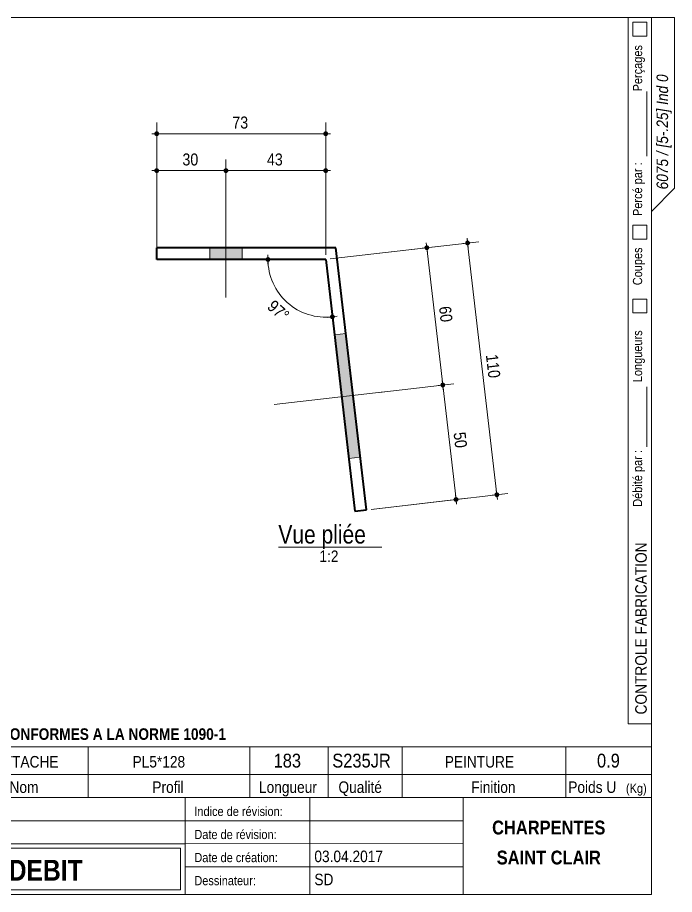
# Model space of a CAD drawing. Header units: millimetres. Extents: x 2 to 287, y 5 to 195.
# Drawn here: x 144.7 to 287, y 5 to 195 of the extents above; entities that cross this region are included whole.
import ezdxf

# ---------------------------------------------------------------- set-up
doc = ezdxf.new("R2010")
doc.units = ezdxf.units.MM
for name, color, linetype, lineweight in [('Autre type objet', 1, 'Continuous', 0), ('Boulon', 7, 'Continuous', 0), ('Cotation', 7, 'Continuous', 0), ('Feuille dessin', 5, 'Continuous', 0), ('Piece', 2, 'Continuous', 0)]:
    doc.layers.add(name, color=color, linetype=linetype, lineweight=lineweight)
doc.styles.add('ARIAL', font='ARIAL.TTF')
doc.styles.add('ARIAL_BOLD', font='ARIALBD.TTF')
doc.styles.add('ARIAL_ITALIC', font='ARIALI.TTF')
doc.styles.add('COMIC_SANS_MS', font='COMIC.TTF')

# ---------------------------------------------------------------- blocks, each defined once
blk = doc.blocks.new('*A4')
at = {"layer": 'Boulon'}
blk.add_hatch(color=256, dxfattribs=at).paths.add_polyline_path([(186.34, 142.58), (186.34, 145.08), (193.34, 145.08), (193.34, 142.58)], flags=17)
blk.add_hatch(color=256, dxfattribs=at).paths.add_polyline_path([(186.34, 142.58), (186.34, 145.08), (193.34, 145.08), (193.34, 142.58)], flags=17)
at = {"layer": 'Boulon', "linetype": 'Continuous', "lineweight": 0}
for p, q in [((189.84, 134.33), (189.84, 160.83)), ((189.84, 134.33), (189.84, 160.83)), ((186.34, 145.08), (186.34, 142.58)), ((186.34, 145.08), (186.34, 142.58)), ((193.34, 145.08), (193.34, 142.58)), ((193.34, 145.08), (193.34, 142.58))]:
    blk.add_line(p, q, dxfattribs=at)
blk = doc.blocks.new('*A5')
at = {"layer": 'Boulon'}
blk.add_hatch(color=256, dxfattribs=at).paths.add_polyline_path([(218.95, 99.73), (216.47, 99.44), (213.35, 126.26), (215.83, 126.55)], flags=17)
blk.add_hatch(color=256, dxfattribs=at).paths.add_polyline_path([(218.95, 99.73), (216.47, 99.44), (213.35, 126.26), (215.83, 126.55)], flags=17)
at = {"layer": 'Boulon', "linetype": 'Continuous', "lineweight": 0}
for p, q in [((215.83, 126.55), (213.35, 126.26)), ((215.83, 126.55), (213.35, 126.26)), ((224.1, 113.92), (200.26, 111.15)), ((224.1, 113.92), (200.26, 111.15)), ((218.95, 99.73), (216.47, 99.44)), ((218.95, 99.73), (216.47, 99.44))]:
    blk.add_line(p, q, dxfattribs=at)
blk = doc.blocks.new('*A6')
at = {"layer": 'Piece', "color": 2, "linetype": 'Continuous', "lineweight": 40}
for p, q in [((213.680673, 145.081092), (174.840979, 145.081092)), ((174.840979, 142.581092), (174.840979, 145.081092)), ((220.275062, 88.315096), (213.680673, 145.081092)), ((211.454281, 142.581092), (174.840979, 142.581092)), ((211.454281, 142.581092), (217.791762, 88.026616)), ((217.791762, 88.026616), (220.275062, 88.315096))]:
    blk.add_line(p, q, dxfattribs=at)
blk = doc.blocks.new('*A7')
at = {"layer": 'Feuille dessin', "linetype": 'Continuous', "lineweight": 0}
for p, q in [((282, 195), (5, 195)), ((5, 195), (5, 5)), ((282, 5), (282, 195)), ((5, 5), (282, 5))]:
    blk.add_line(p, q, dxfattribs=at)
at = {"layer": 'Feuille dessin', "style": 'ARIAL', "width": 0.85}
blk.add_text('Tekla Structures', height=2, rotation=90, dxfattribs=at).set_placement((4.5, 5.5))
blk = doc.blocks.new('*A9')
at = {"layer": 'Autre type objet', "linetype": 'Continuous', "lineweight": 0}
for p, q in [((277, 42), (277, 195)), ((277, 195), (287, 195)), ((278, 194), (278, 191)), ((281, 194), (278, 194)), ((281, 191), (281, 194)), ((282, 42), (282, 195)), ((287, 195), (287, 158)), ((278, 191), (281, 191)), ((281, 165), (281, 179)), ((287, 158), (282, 153)), ((278, 150), (278, 147)), ((281, 150), (278, 150)), ((281, 147), (281, 150)), ((278, 147), (281, 147)), ((278, 134), (278, 131)), ((281, 134), (278, 134)), ((281, 131), (281, 134)), ((278, 131), (281, 131)), ((281, 102), (281, 115)), ((277, 42), (282, 42))]:
    blk.add_line(p, q, dxfattribs=at)
at = {"layer": 'Autre type objet', "width": 0.85}
for s, height, style, p in [('Perçages', 2, 'ARIAL', (280, 179)), ('6075 / [5-.25] Ind 0', 2.5, 'ARIAL_ITALIC', (285.619109, 157.760245)), ('Percé par :', 2, 'ARIAL', (280, 152)), ('Coupes', 2, 'ARIAL', (280, 137)), ('Longueurs', 2, 'ARIAL', (280, 116)), ('Débité par :', 2, 'ARIAL', (280, 89)), ('CONTROLE FABRICATION', 2.5, 'ARIAL', (281, 44))]:
    blk.add_text(s, height=height, rotation=90, dxfattribs=dict(at, style=style)).set_placement(p)
blk = doc.blocks.new('*A10')
at = {"layer": 'Autre type objet', "linetype": 'Continuous', "lineweight": 0}
for p, q in [((92, 37), (282, 37)), ((92, 37), (92, 31)), ((92.51953, 36.5), (113.5, 36.5)), ((92.51953, 31.394341), (92.51953, 36.5)), ((113.5, 36.5), (113.5, 31.394341)), ((114.5, 31), (114.5, 37)), ((134.5, 31), (134.5, 37)), ((160, 31), (160, 37)), ((195, 31), (195, 37)), ((212, 31), (212, 37)), ((228, 31), (228, 37)), ((263.5, 31), (263.5, 37)), ((282, 31), (282, 37)), ((92, 31), (282, 31)), ((92, 31), (92, 5)), ((113.5, 31.394341), (92.51953, 31.394341)), ((114.5, 16), (114.5, 31)), ((134.5, 26), (134.5, 31)), ((160, 26), (160, 31)), ((195, 26), (195, 31)), ((212, 26), (212, 31)), ((228, 26), (228, 31)), ((263.5, 26), (263.5, 31)), ((282, 5), (282, 31)), ((92, 26), (282, 26)), ((181, 26), (181, 5)), ((208, 26), (208, 5)), ((241.262466, 5), (241.262466, 26)), ((92, 21), (241.327069, 20.935451)), ((92, 16), (181, 16)), ((181, 16), (241.297815, 16.021151)), ((93, 15), (180, 15)), ((93, 6), (93, 15)), ((180, 15), (180, 6)), ((181, 11), (241.217807, 10.969512)), ((180, 6), (93, 6)), ((92, 5), (282, 5))]:
    blk.add_line(p, q, dxfattribs=at)
at = {"layer": 'Autre type objet', "width": 0.85}
for s, height, style, p in [('TOLERANCES ESSENTIELLES CONFORMES A LA NORME 1090-1', 2.5, 'ARIAL_BOLD', (96.5, 38.5)), ('5-25', 3, 'ARIAL_BOLD', (98.285724, 32.540141)), ('3', 3, 'ARIAL', (120.389893, 32.5)), ('ATTACHE', 2.5, 'ARIAL', (139.718018, 32.5)), ('PL5*128', 2.5, 'ARIAL', (169.61084, 32.5)), ('183', 3, 'ARIAL', (200.165771, 32.5)), ('S235JR', 3, 'ARIAL', (212.880127, 32.5)), ('PEINTURE', 2.5, 'ARIAL', (237.24646, 32.5)), ('0.9', 3, 'ARIAL', (270.222412, 32.5)), ('Repère', 2.5, 'ARIAL', (96.112978, 27)), ('Qté', 2.5, 'ARIAL', (119, 27)), ('Nom', 2.5, 'ARIAL', (142.961426, 27)), ('Profil', 2.5, 'ARIAL', (173.903564, 27)), ('Longueur', 2.5, 'ARIAL', (197, 27)), ('Qualité', 2.5, 'ARIAL', (214.218018, 27)), ('Finition', 2.5, 'ARIAL', (243, 27)), ('Poids U', 2.5, 'ARIAL', (264, 27)), ('(Kg)', 2, 'ARIAL', (276.5, 27)), ('6075', 3.5, 'ARIAL', (115.5, 22)), ('N° Affaire:', 2, 'ARIAL', (93.640566, 22)), ('Indice de révision:', 2, 'ARIAL', (183, 22)), ('CHARPENTES', 3, 'ARIAL_BOLD', (247.5, 18)), ('Nom Affaire:', 2, 'ARIAL', (93.640566, 17.5)), ('GHD Bât N', 3.5, 'ARIAL', (115.5, 17)), ('Date de révision:', 2, 'ARIAL', (183, 17)), ('Date de création:', 2, 'ARIAL', (183, 12)), ('03.04.2017', 2.5, 'ARIAL', (209, 12)), ('SAINT CLAIR', 3, 'ARIAL_BOLD', (248.5, 11.5)), ('CROQUIS   DE  DEBIT', 4.5, 'ARIAL_BOLD', (103, 8)), ('SD', 2.5, 'ARIAL', (209, 7)), ('Dessinateur:', 2, 'ARIAL', (183, 7))]:
    blk.add_text(s, height=height, dxfattribs=dict(at, style=style)).set_placement(p)
blk = doc.blocks.new('*A25')
at = {"layer": 'Cotation'}
for points in [[(198.93, 142.06), (198.9, 142.06), (198.88, 142.07), (198.85, 142.07), (198.83, 142.08), (198.8, 142.08), (198.78, 142.09), (198.76, 142.1), (198.73, 142.11), (198.71, 142.12), (198.69, 142.14), (198.67, 142.15), (198.64, 142.16), (198.62, 142.18), (198.61, 142.2), (198.59, 142.21), (198.57, 142.23), (198.55, 142.25), (198.54, 142.27), (198.52, 142.29), (198.51, 142.31), (198.5, 142.34), (198.48, 142.36), (198.47, 142.38), (198.46, 142.41), (198.46, 142.43), (198.45, 142.45), (198.44, 142.48), (198.44, 142.5), (198.44, 142.53), (198.43, 142.56), (198.43, 142.58), (198.43, 142.61), (198.44, 142.63), (198.44, 142.66), (198.44, 142.68), (198.45, 142.71), (198.46, 142.73), (198.46, 142.76), (198.47, 142.78), (198.48, 142.8), (198.5, 142.83), (198.51, 142.85), (198.52, 142.87), (198.54, 142.89), (198.55, 142.91), (198.57, 142.93), (198.59, 142.95), (198.61, 142.97), (198.62, 142.98), (198.64, 143), (198.67, 143.01), (198.69, 143.03), (198.71, 143.04), (198.73, 143.05), (198.76, 143.06), (198.78, 143.07), (198.8, 143.08), (198.83, 143.09), (198.85, 143.09), (198.88, 143.1), (198.9, 143.1), (198.93, 143.1), (198.95, 143.1), (198.98, 143.1), (199.01, 143.1), (199.03, 143.1), (199.06, 143.09), (199.08, 143.09), (199.11, 143.08), (199.13, 143.07), (199.15, 143.06), (199.18, 143.05), (199.2, 143.04), (199.22, 143.03), (199.24, 143.01), (199.26, 143), (199.28, 142.98), (199.3, 142.97), (199.32, 142.95), (199.34, 142.93), (199.36, 142.91), (199.37, 142.89), (199.39, 142.87), (199.4, 142.85), (199.41, 142.83), (199.42, 142.8), (199.43, 142.78), (199.44, 142.76), (199.45, 142.73), (199.46, 142.71), (199.46, 142.68), (199.47, 142.66), (199.47, 142.63), (199.47, 142.61), (199.47, 142.58), (199.47, 142.56), (199.47, 142.53), (199.47, 142.5), (199.46, 142.48), (199.46, 142.45), (199.45, 142.43), (199.44, 142.41), (199.43, 142.38), (199.42, 142.36), (199.41, 142.34), (199.4, 142.31), (199.39, 142.29), (199.37, 142.27), (199.36, 142.25), (199.34, 142.23), (199.32, 142.21), (199.3, 142.2), (199.28, 142.18), (199.26, 142.16), (199.24, 142.15), (199.22, 142.14), (199.2, 142.12), (199.18, 142.11), (199.15, 142.1), (199.13, 142.09), (199.11, 142.08), (199.08, 142.08), (199.06, 142.07), (199.03, 142.07), (199.01, 142.06), (198.98, 142.06), (198.95, 142.06)], [(212.87, 129.65), (212.85, 129.65), (212.82, 129.65), (212.8, 129.65), (212.77, 129.66), (212.75, 129.67), (212.72, 129.67), (212.7, 129.68), (212.67, 129.69), (212.65, 129.71), (212.63, 129.72), (212.61, 129.73), (212.59, 129.75), (212.57, 129.76), (212.55, 129.78), (212.53, 129.8), (212.51, 129.82), (212.49, 129.83), (212.48, 129.85), (212.46, 129.88), (212.45, 129.9), (212.44, 129.92), (212.43, 129.94), (212.42, 129.97), (212.41, 129.99), (212.4, 130.01), (212.39, 130.04), (212.39, 130.06), (212.38, 130.09), (212.38, 130.11), (212.38, 130.14), (212.38, 130.16), (212.38, 130.19), (212.38, 130.22), (212.38, 130.24), (212.39, 130.27), (212.39, 130.29), (212.4, 130.32), (212.41, 130.34), (212.42, 130.36), (212.43, 130.39), (212.44, 130.41), (212.45, 130.43), (212.46, 130.45), (212.48, 130.47), (212.49, 130.49), (212.51, 130.51), (212.53, 130.53), (212.55, 130.55), (212.57, 130.57), (212.59, 130.58), (212.61, 130.6), (212.63, 130.61), (212.65, 130.62), (212.67, 130.63), (212.7, 130.65), (212.72, 130.65), (212.75, 130.66), (212.77, 130.67), (212.8, 130.67), (212.82, 130.68), (212.85, 130.68), (212.87, 130.68), (212.9, 130.68), (212.92, 130.68), (212.95, 130.68), (212.97, 130.68), (213, 130.67), (213.02, 130.67), (213.05, 130.66), (213.07, 130.65), (213.1, 130.65), (213.12, 130.63), (213.14, 130.62), (213.16, 130.61), (213.19, 130.6), (213.21, 130.58), (213.23, 130.57), (213.25, 130.55), (213.26, 130.53), (213.28, 130.51), (213.3, 130.49), (213.31, 130.47), (213.33, 130.45), (213.34, 130.43), (213.36, 130.41), (213.37, 130.39), (213.38, 130.36), (213.39, 130.34), (213.39, 130.32), (213.4, 130.29), (213.41, 130.27), (213.41, 130.24), (213.41, 130.22), (213.42, 130.19), (213.42, 130.16), (213.42, 130.14), (213.41, 130.11), (213.41, 130.09), (213.41, 130.06), (213.4, 130.04), (213.39, 130.01), (213.39, 129.99), (213.38, 129.97), (213.37, 129.94), (213.36, 129.92), (213.34, 129.9), (213.33, 129.88), (213.31, 129.85), (213.3, 129.83), (213.28, 129.82), (213.26, 129.8), (213.25, 129.78), (213.23, 129.76), (213.21, 129.75), (213.19, 129.73), (213.16, 129.72), (213.14, 129.71), (213.12, 129.69), (213.1, 129.68), (213.07, 129.67), (213.05, 129.67), (213.02, 129.66), (213, 129.65), (212.97, 129.65), (212.95, 129.65), (212.92, 129.65), (212.9, 129.64)]]:
    blk.add_hatch(color=256, dxfattribs=at).paths.add_polyline_path(points, flags=17)
at = {"layer": 'Cotation', "linetype": 'Continuous', "lineweight": 0}
for p, q in [((197.91, 142.58), (199.99, 142.58)), ((198.95, 143.62), (198.95, 141.54)), ((198.95, 142.58), (211.45, 142.58)), ((212.9, 130.16), (211.45, 142.58)), ((211.57, 141.59), (212.9, 130.16)), ((213.02, 129.13), (212.78, 131.2)), ((211.86, 130.04), (213.93, 130.28))]:
    blk.add_line(p, q, dxfattribs=at)
blk.add_arc((211.45, 142.58), 12.5, 180, 276.6262, dxfattribs=at)
at = {"layer": 'Cotation'}
for p in [(198.95, 142.58), (212.9, 130.16)]:
    blk.add_point(p, dxfattribs=at)
at = {"layer": 'Cotation', "style": 'ARIAL', "width": 0.85}
blk.add_text('97°', height=2.6, rotation=-41.6884, dxfattribs=at).set_placement((198.59, 132.08))
blk = doc.blocks.new('*A26')
at = {"layer": 'Cotation'}
for points in [[(242.16, 145.63), (242.14, 145.63), (242.11, 145.64), (242.09, 145.64), (242.06, 145.65), (242.04, 145.65), (242.01, 145.66), (241.99, 145.67), (241.97, 145.68), (241.94, 145.69), (241.92, 145.71), (241.9, 145.72), (241.88, 145.73), (241.86, 145.75), (241.84, 145.77), (241.82, 145.78), (241.8, 145.8), (241.79, 145.82), (241.77, 145.84), (241.76, 145.86), (241.74, 145.88), (241.73, 145.91), (241.72, 145.93), (241.71, 145.95), (241.7, 145.98), (241.69, 146), (241.68, 146.03), (241.68, 146.05), (241.67, 146.08), (241.67, 146.1), (241.67, 146.13), (241.67, 146.15), (241.67, 146.18), (241.67, 146.2), (241.67, 146.23), (241.68, 146.25), (241.68, 146.28), (241.69, 146.3), (241.7, 146.33), (241.71, 146.35), (241.72, 146.37), (241.73, 146.4), (241.74, 146.42), (241.76, 146.44), (241.77, 146.46), (241.79, 146.48), (241.8, 146.5), (241.82, 146.52), (241.84, 146.54), (241.86, 146.55), (241.88, 146.57), (241.9, 146.58), (241.92, 146.6), (241.94, 146.61), (241.97, 146.62), (241.99, 146.63), (242.01, 146.64), (242.04, 146.65), (242.06, 146.66), (242.09, 146.66), (242.11, 146.67), (242.14, 146.67), (242.16, 146.67), (242.19, 146.67), (242.21, 146.67), (242.24, 146.67), (242.26, 146.67), (242.29, 146.66), (242.31, 146.66), (242.34, 146.65), (242.36, 146.64), (242.39, 146.63), (242.41, 146.62), (242.43, 146.61), (242.46, 146.6), (242.48, 146.58), (242.5, 146.57), (242.52, 146.55), (242.54, 146.54), (242.56, 146.52), (242.57, 146.5), (242.59, 146.48), (242.61, 146.46), (242.62, 146.44), (242.63, 146.42), (242.65, 146.4), (242.66, 146.37), (242.67, 146.35), (242.68, 146.33), (242.69, 146.3), (242.69, 146.28), (242.7, 146.25), (242.7, 146.23), (242.71, 146.2), (242.71, 146.18), (242.71, 146.15), (242.71, 146.13), (242.71, 146.1), (242.7, 146.08), (242.7, 146.05), (242.69, 146.03), (242.69, 146), (242.68, 145.98), (242.67, 145.95), (242.66, 145.93), (242.65, 145.91), (242.63, 145.88), (242.62, 145.86), (242.61, 145.84), (242.59, 145.82), (242.57, 145.8), (242.56, 145.78), (242.54, 145.77), (242.52, 145.75), (242.5, 145.73), (242.48, 145.72), (242.46, 145.71), (242.43, 145.69), (242.41, 145.68), (242.39, 145.67), (242.36, 145.66), (242.34, 145.65), (242.31, 145.65), (242.29, 145.64), (242.26, 145.64), (242.24, 145.63), (242.21, 145.63), (242.19, 145.63)], [(248.5, 91.08), (248.47, 91.08), (248.45, 91.08), (248.42, 91.09), (248.4, 91.09), (248.37, 91.1), (248.35, 91.11), (248.33, 91.12), (248.3, 91.13), (248.28, 91.14), (248.26, 91.15), (248.24, 91.16), (248.22, 91.18), (248.2, 91.19), (248.18, 91.21), (248.16, 91.23), (248.14, 91.25), (248.12, 91.27), (248.11, 91.29), (248.09, 91.31), (248.08, 91.33), (248.07, 91.35), (248.06, 91.37), (248.04, 91.4), (248.04, 91.42), (248.03, 91.45), (248.02, 91.47), (248.02, 91.5), (248.01, 91.52), (248.01, 91.55), (248.01, 91.57), (248.01, 91.6), (248.01, 91.62), (248.01, 91.65), (248.01, 91.67), (248.02, 91.7), (248.02, 91.72), (248.03, 91.75), (248.04, 91.77), (248.04, 91.8), (248.06, 91.82), (248.07, 91.84), (248.08, 91.86), (248.09, 91.89), (248.11, 91.91), (248.12, 91.93), (248.14, 91.95), (248.16, 91.96), (248.18, 91.98), (248.2, 92), (248.22, 92.01), (248.24, 92.03), (248.26, 92.04), (248.28, 92.06), (248.3, 92.07), (248.33, 92.08), (248.35, 92.09), (248.37, 92.09), (248.4, 92.1), (248.42, 92.11), (248.45, 92.11), (248.47, 92.11), (248.5, 92.12), (248.53, 92.12), (248.55, 92.12), (248.58, 92.11), (248.6, 92.11), (248.63, 92.11), (248.65, 92.1), (248.68, 92.09), (248.7, 92.09), (248.72, 92.08), (248.75, 92.07), (248.77, 92.06), (248.79, 92.04), (248.81, 92.03), (248.84, 92.01), (248.86, 92), (248.87, 91.98), (248.89, 91.96), (248.91, 91.95), (248.93, 91.93), (248.94, 91.91), (248.96, 91.89), (248.97, 91.86), (248.98, 91.84), (249, 91.82), (249.01, 91.8), (249.01, 91.77), (249.02, 91.75), (249.03, 91.72), (249.04, 91.7), (249.04, 91.67), (249.04, 91.65), (249.04, 91.62), (249.05, 91.6), (249.04, 91.57), (249.04, 91.55), (249.04, 91.52), (249.04, 91.5), (249.03, 91.47), (249.02, 91.45), (249.01, 91.42), (249.01, 91.4), (249, 91.37), (248.98, 91.35), (248.97, 91.33), (248.96, 91.31), (248.94, 91.29), (248.93, 91.27), (248.91, 91.25), (248.89, 91.23), (248.87, 91.21), (248.86, 91.19), (248.84, 91.18), (248.81, 91.16), (248.79, 91.15), (248.77, 91.14), (248.75, 91.13), (248.72, 91.12), (248.7, 91.11), (248.68, 91.1), (248.65, 91.09), (248.63, 91.09), (248.6, 91.08), (248.58, 91.08), (248.55, 91.08), (248.53, 91.08)]]:
    blk.add_hatch(color=256, dxfattribs=at).paths.add_polyline_path(points, flags=17)
at = {"layer": 'Cotation', "linetype": 'Continuous', "lineweight": 0}
for p, q in [((212.45, 142.7), (244.59, 146.43)), ((242.31, 145.12), (242.07, 147.18)), ((242.19, 146.15), (242.07, 147.18)), ((243.22, 146.27), (241.15, 146.03)), ((242.19, 146.15), (248.53, 91.6)), ((221.27, 88.43), (250.93, 91.88)), ((249.56, 91.72), (247.49, 91.48)), ((248.65, 90.56), (248.41, 92.63)), ((248.53, 91.6), (248.65, 90.56))]:
    blk.add_line(p, q, dxfattribs=at)
at = {"layer": 'Cotation'}
for p in [(242.19, 146.15), (248.53, 91.6)]:
    blk.add_point(p, dxfattribs=at)
at = {"layer": 'Cotation', "style": 'ARIAL', "width": 0.85}
blk.add_text('110', height=2.6, rotation=-83.3711, dxfattribs=at).set_placement((246.14, 121.88))
blk = doc.blocks.new('*A27')
at = {"layer": 'Cotation'}
for points in [[(233.33, 144.61), (233.31, 144.61), (233.28, 144.61), (233.26, 144.62), (233.23, 144.62), (233.21, 144.63), (233.18, 144.64), (233.16, 144.65), (233.14, 144.66), (233.11, 144.67), (233.09, 144.68), (233.07, 144.69), (233.05, 144.71), (233.03, 144.72), (233.01, 144.74), (232.99, 144.76), (232.97, 144.78), (232.96, 144.8), (232.94, 144.82), (232.93, 144.84), (232.91, 144.86), (232.9, 144.88), (232.89, 144.9), (232.88, 144.93), (232.87, 144.95), (232.86, 144.97), (232.85, 145), (232.85, 145.02), (232.84, 145.05), (232.84, 145.07), (232.84, 145.1), (232.84, 145.13), (232.84, 145.15), (232.84, 145.18), (232.84, 145.2), (232.85, 145.23), (232.85, 145.25), (232.86, 145.28), (232.87, 145.3), (232.88, 145.32), (232.89, 145.35), (232.9, 145.37), (232.91, 145.39), (232.93, 145.41), (232.94, 145.44), (232.96, 145.46), (232.97, 145.47), (232.99, 145.49), (233.01, 145.51), (233.03, 145.53), (233.05, 145.54), (233.07, 145.56), (233.09, 145.57), (233.11, 145.58), (233.14, 145.6), (233.16, 145.61), (233.18, 145.62), (233.21, 145.62), (233.23, 145.63), (233.26, 145.64), (233.28, 145.64), (233.31, 145.64), (233.33, 145.65), (233.36, 145.65), (233.38, 145.65), (233.41, 145.64), (233.44, 145.64), (233.46, 145.64), (233.49, 145.63), (233.51, 145.62), (233.53, 145.62), (233.56, 145.61), (233.58, 145.6), (233.6, 145.58), (233.63, 145.57), (233.65, 145.56), (233.67, 145.54), (233.69, 145.53), (233.71, 145.51), (233.73, 145.49), (233.74, 145.47), (233.76, 145.46), (233.78, 145.44), (233.79, 145.41), (233.8, 145.39), (233.82, 145.37), (233.83, 145.35), (233.84, 145.32), (233.85, 145.3), (233.86, 145.28), (233.86, 145.25), (233.87, 145.23), (233.87, 145.2), (233.88, 145.18), (233.88, 145.15), (233.88, 145.13), (233.88, 145.1), (233.88, 145.07), (233.87, 145.05), (233.87, 145.02), (233.86, 145), (233.86, 144.97), (233.85, 144.95), (233.84, 144.93), (233.83, 144.9), (233.82, 144.88), (233.8, 144.86), (233.79, 144.84), (233.78, 144.82), (233.76, 144.8), (233.74, 144.78), (233.73, 144.76), (233.71, 144.74), (233.69, 144.72), (233.67, 144.71), (233.65, 144.69), (233.63, 144.68), (233.6, 144.67), (233.58, 144.66), (233.56, 144.65), (233.53, 144.64), (233.51, 144.63), (233.49, 144.62), (233.46, 144.62), (233.44, 144.61), (233.41, 144.61), (233.38, 144.61), (233.36, 144.61)], [(236.79, 114.87), (236.76, 114.88), (236.74, 114.88), (236.71, 114.88), (236.69, 114.89), (236.66, 114.9), (236.64, 114.9), (236.61, 114.91), (236.59, 114.92), (236.57, 114.93), (236.55, 114.95), (236.52, 114.96), (236.5, 114.98), (236.48, 114.99), (236.46, 115.01), (236.45, 115.03), (236.43, 115.04), (236.41, 115.06), (236.4, 115.08), (236.38, 115.1), (236.37, 115.13), (236.35, 115.15), (236.34, 115.17), (236.33, 115.19), (236.32, 115.22), (236.32, 115.24), (236.31, 115.27), (236.3, 115.29), (236.3, 115.32), (236.3, 115.34), (236.29, 115.37), (236.29, 115.39), (236.29, 115.42), (236.3, 115.44), (236.3, 115.47), (236.3, 115.5), (236.31, 115.52), (236.32, 115.54), (236.32, 115.57), (236.33, 115.59), (236.34, 115.62), (236.35, 115.64), (236.37, 115.66), (236.38, 115.68), (236.4, 115.7), (236.41, 115.72), (236.43, 115.74), (236.45, 115.76), (236.46, 115.78), (236.48, 115.8), (236.5, 115.81), (236.52, 115.83), (236.55, 115.84), (236.57, 115.85), (236.59, 115.86), (236.61, 115.87), (236.64, 115.88), (236.66, 115.89), (236.69, 115.9), (236.71, 115.9), (236.74, 115.91), (236.76, 115.91), (236.79, 115.91), (236.81, 115.91), (236.84, 115.91), (236.86, 115.91), (236.89, 115.91), (236.91, 115.9), (236.94, 115.9), (236.96, 115.89), (236.99, 115.88), (237.01, 115.87), (237.04, 115.86), (237.06, 115.85), (237.08, 115.84), (237.1, 115.83), (237.12, 115.81), (237.14, 115.8), (237.16, 115.78), (237.18, 115.76), (237.2, 115.74), (237.21, 115.72), (237.23, 115.7), (237.25, 115.68), (237.26, 115.66), (237.27, 115.64), (237.28, 115.62), (237.29, 115.59), (237.3, 115.57), (237.31, 115.54), (237.32, 115.52), (237.32, 115.5), (237.33, 115.47), (237.33, 115.44), (237.33, 115.42), (237.33, 115.39), (237.33, 115.37), (237.33, 115.34), (237.33, 115.32), (237.32, 115.29), (237.32, 115.27), (237.31, 115.24), (237.3, 115.22), (237.29, 115.19), (237.28, 115.17), (237.27, 115.15), (237.26, 115.13), (237.25, 115.1), (237.23, 115.08), (237.21, 115.06), (237.2, 115.04), (237.18, 115.03), (237.16, 115.01), (237.14, 114.99), (237.12, 114.98), (237.1, 114.96), (237.08, 114.95), (237.06, 114.93), (237.04, 114.92), (237.01, 114.91), (236.99, 114.9), (236.96, 114.9), (236.94, 114.89), (236.91, 114.88), (236.89, 114.88), (236.86, 114.88), (236.84, 114.87), (236.81, 114.87)]]:
    blk.add_hatch(color=256, dxfattribs=at).paths.add_polyline_path(points, flags=17)
at = {"layer": 'Cotation', "linetype": 'Continuous', "lineweight": 0}
for p, q in [((212.45, 142.7), (235.76, 145.4)), ((234.39, 145.25), (232.33, 145.01)), ((233.48, 144.09), (233.24, 146.16)), ((233.36, 145.13), (233.24, 146.16)), ((233.36, 145.13), (236.81, 115.39)), ((236.93, 114.36), (236.69, 116.43)), ((223.02, 113.79), (239.22, 115.67)), ((237.85, 115.51), (235.78, 115.27)), ((236.81, 115.39), (236.93, 114.36))]:
    blk.add_line(p, q, dxfattribs=at)
at = {"layer": 'Cotation'}
for p in [(233.36, 145.13), (236.81, 115.39)]:
    blk.add_point(p, dxfattribs=at)
at = {"layer": 'Cotation', "style": 'ARIAL', "width": 0.85}
blk.add_text('60', height=2.6, rotation=-83.3711, dxfattribs=at).set_placement((235.98, 132.3))
blk = doc.blocks.new('*A28')
at = {"layer": 'Cotation'}
for points in [[(236.79, 114.87), (236.76, 114.88), (236.74, 114.88), (236.71, 114.88), (236.69, 114.89), (236.66, 114.9), (236.64, 114.9), (236.61, 114.91), (236.59, 114.92), (236.57, 114.93), (236.55, 114.95), (236.52, 114.96), (236.5, 114.98), (236.48, 114.99), (236.46, 115.01), (236.45, 115.03), (236.43, 115.04), (236.41, 115.06), (236.4, 115.08), (236.38, 115.1), (236.37, 115.13), (236.35, 115.15), (236.34, 115.17), (236.33, 115.19), (236.32, 115.22), (236.32, 115.24), (236.31, 115.27), (236.3, 115.29), (236.3, 115.32), (236.3, 115.34), (236.29, 115.37), (236.29, 115.39), (236.29, 115.42), (236.3, 115.44), (236.3, 115.47), (236.3, 115.5), (236.31, 115.52), (236.32, 115.54), (236.32, 115.57), (236.33, 115.59), (236.34, 115.62), (236.35, 115.64), (236.37, 115.66), (236.38, 115.68), (236.4, 115.7), (236.41, 115.72), (236.43, 115.74), (236.45, 115.76), (236.46, 115.78), (236.48, 115.8), (236.5, 115.81), (236.52, 115.83), (236.55, 115.84), (236.57, 115.85), (236.59, 115.86), (236.61, 115.87), (236.64, 115.88), (236.66, 115.89), (236.69, 115.9), (236.71, 115.9), (236.74, 115.91), (236.76, 115.91), (236.79, 115.91), (236.81, 115.91), (236.84, 115.91), (236.86, 115.91), (236.89, 115.91), (236.91, 115.9), (236.94, 115.9), (236.96, 115.89), (236.99, 115.88), (237.01, 115.87), (237.04, 115.86), (237.06, 115.85), (237.08, 115.84), (237.1, 115.83), (237.12, 115.81), (237.14, 115.8), (237.16, 115.78), (237.18, 115.76), (237.2, 115.74), (237.21, 115.72), (237.23, 115.7), (237.25, 115.68), (237.26, 115.66), (237.27, 115.64), (237.28, 115.62), (237.29, 115.59), (237.3, 115.57), (237.31, 115.54), (237.32, 115.52), (237.32, 115.5), (237.33, 115.47), (237.33, 115.44), (237.33, 115.42), (237.33, 115.39), (237.33, 115.37), (237.33, 115.34), (237.33, 115.32), (237.32, 115.29), (237.32, 115.27), (237.31, 115.24), (237.3, 115.22), (237.29, 115.19), (237.28, 115.17), (237.27, 115.15), (237.26, 115.13), (237.25, 115.1), (237.23, 115.08), (237.21, 115.06), (237.2, 115.04), (237.18, 115.03), (237.16, 115.01), (237.14, 114.99), (237.12, 114.98), (237.1, 114.96), (237.08, 114.95), (237.06, 114.93), (237.04, 114.92), (237.01, 114.91), (236.99, 114.9), (236.96, 114.9), (236.94, 114.89), (236.91, 114.88), (236.89, 114.88), (236.86, 114.88), (236.84, 114.87), (236.81, 114.87)], [(239.67, 90.05), (239.65, 90.05), (239.62, 90.06), (239.59, 90.06), (239.57, 90.07), (239.55, 90.07), (239.52, 90.08), (239.5, 90.09), (239.47, 90.1), (239.45, 90.11), (239.43, 90.13), (239.41, 90.14), (239.39, 90.15), (239.37, 90.17), (239.35, 90.19), (239.33, 90.2), (239.31, 90.22), (239.29, 90.24), (239.28, 90.26), (239.26, 90.28), (239.25, 90.3), (239.24, 90.33), (239.23, 90.35), (239.22, 90.37), (239.21, 90.4), (239.2, 90.42), (239.19, 90.44), (239.19, 90.47), (239.18, 90.49), (239.18, 90.52), (239.18, 90.55), (239.18, 90.57), (239.18, 90.6), (239.18, 90.62), (239.18, 90.65), (239.19, 90.67), (239.19, 90.7), (239.2, 90.72), (239.21, 90.75), (239.22, 90.77), (239.23, 90.79), (239.24, 90.82), (239.25, 90.84), (239.26, 90.86), (239.28, 90.88), (239.29, 90.9), (239.31, 90.92), (239.33, 90.94), (239.35, 90.96), (239.37, 90.97), (239.39, 90.99), (239.41, 91), (239.43, 91.02), (239.45, 91.03), (239.47, 91.04), (239.5, 91.05), (239.52, 91.06), (239.55, 91.07), (239.57, 91.08), (239.59, 91.08), (239.62, 91.09), (239.65, 91.09), (239.67, 91.09), (239.7, 91.09), (239.72, 91.09), (239.75, 91.09), (239.77, 91.09), (239.8, 91.08), (239.82, 91.08), (239.85, 91.07), (239.87, 91.06), (239.9, 91.05), (239.92, 91.04), (239.94, 91.03), (239.96, 91.02), (239.99, 91), (240.01, 90.99), (240.03, 90.97), (240.05, 90.96), (240.06, 90.94), (240.08, 90.92), (240.1, 90.9), (240.11, 90.88), (240.13, 90.86), (240.14, 90.84), (240.15, 90.82), (240.17, 90.79), (240.18, 90.77), (240.19, 90.75), (240.19, 90.72), (240.2, 90.7), (240.21, 90.67), (240.21, 90.65), (240.21, 90.62), (240.22, 90.6), (240.22, 90.57), (240.22, 90.55), (240.21, 90.52), (240.21, 90.49), (240.21, 90.47), (240.2, 90.44), (240.19, 90.42), (240.19, 90.4), (240.18, 90.37), (240.17, 90.35), (240.15, 90.33), (240.14, 90.3), (240.13, 90.28), (240.11, 90.26), (240.1, 90.24), (240.08, 90.22), (240.06, 90.2), (240.05, 90.19), (240.03, 90.17), (240.01, 90.15), (239.99, 90.14), (239.96, 90.13), (239.94, 90.11), (239.92, 90.1), (239.9, 90.09), (239.87, 90.08), (239.85, 90.07), (239.82, 90.07), (239.8, 90.06), (239.77, 90.06), (239.75, 90.05), (239.72, 90.05), (239.7, 90.05)]]:
    blk.add_hatch(color=256, dxfattribs=at).paths.add_polyline_path(points, flags=17)
at = {"layer": 'Cotation', "linetype": 'Continuous', "lineweight": 0}
for p, q in [((236.93, 114.36), (236.69, 116.43)), ((236.81, 115.39), (236.69, 116.43)), ((223.02, 113.79), (239.22, 115.67)), ((237.85, 115.51), (235.78, 115.27)), ((236.81, 115.39), (239.7, 90.57)), ((239.82, 89.54), (239.58, 91.6)), ((221.27, 88.43), (242.1, 90.85)), ((240.73, 90.69), (238.66, 90.45)), ((239.7, 90.57), (239.82, 89.54))]:
    blk.add_line(p, q, dxfattribs=at)
at = {"layer": 'Cotation'}
for p in [(236.81, 115.39), (239.7, 90.57)]:
    blk.add_point(p, dxfattribs=at)
at = {"layer": 'Cotation', "style": 'ARIAL', "width": 0.85}
blk.add_text('50', height=2.6, rotation=-83.3711, dxfattribs=at).set_placement((239.14, 105.03))
blk = doc.blocks.new('*A29')
at = {"layer": 'Cotation'}
for points in [[(174.82, 169.31), (174.79, 169.31), (174.76, 169.32), (174.74, 169.32), (174.71, 169.33), (174.69, 169.33), (174.67, 169.34), (174.64, 169.35), (174.62, 169.36), (174.6, 169.37), (174.57, 169.39), (174.55, 169.4), (174.53, 169.41), (174.51, 169.43), (174.49, 169.45), (174.47, 169.46), (174.46, 169.48), (174.44, 169.5), (174.42, 169.52), (174.41, 169.54), (174.39, 169.56), (174.38, 169.59), (174.37, 169.61), (174.36, 169.63), (174.35, 169.66), (174.34, 169.68), (174.34, 169.7), (174.33, 169.73), (174.33, 169.75), (174.32, 169.78), (174.32, 169.81), (174.32, 169.83), (174.32, 169.86), (174.32, 169.88), (174.33, 169.91), (174.33, 169.93), (174.34, 169.96), (174.34, 169.98), (174.35, 170.01), (174.36, 170.03), (174.37, 170.05), (174.38, 170.08), (174.39, 170.1), (174.41, 170.12), (174.42, 170.14), (174.44, 170.16), (174.46, 170.18), (174.47, 170.2), (174.49, 170.22), (174.51, 170.23), (174.53, 170.25), (174.55, 170.26), (174.57, 170.28), (174.6, 170.29), (174.62, 170.3), (174.64, 170.31), (174.67, 170.32), (174.69, 170.33), (174.71, 170.34), (174.74, 170.34), (174.76, 170.35), (174.79, 170.35), (174.82, 170.35), (174.84, 170.35), (174.87, 170.35), (174.89, 170.35), (174.92, 170.35), (174.94, 170.34), (174.97, 170.34), (174.99, 170.33), (175.02, 170.32), (175.04, 170.31), (175.06, 170.3), (175.09, 170.29), (175.11, 170.28), (175.13, 170.26), (175.15, 170.25), (175.17, 170.23), (175.19, 170.22), (175.21, 170.2), (175.23, 170.18), (175.24, 170.16), (175.26, 170.14), (175.27, 170.12), (175.29, 170.1), (175.3, 170.08), (175.31, 170.05), (175.32, 170.03), (175.33, 170.01), (175.34, 169.98), (175.35, 169.96), (175.35, 169.93), (175.36, 169.91), (175.36, 169.88), (175.36, 169.86), (175.36, 169.83), (175.36, 169.81), (175.36, 169.78), (175.36, 169.75), (175.35, 169.73), (175.35, 169.7), (175.34, 169.68), (175.33, 169.66), (175.32, 169.63), (175.31, 169.61), (175.3, 169.59), (175.29, 169.56), (175.27, 169.54), (175.26, 169.52), (175.24, 169.5), (175.23, 169.48), (175.21, 169.46), (175.19, 169.45), (175.17, 169.43), (175.15, 169.41), (175.13, 169.4), (175.11, 169.39), (175.09, 169.37), (175.06, 169.36), (175.04, 169.35), (175.02, 169.34), (174.99, 169.33), (174.97, 169.33), (174.94, 169.32), (174.92, 169.32), (174.89, 169.31), (174.87, 169.31), (174.84, 169.31)], [(211.43, 169.31), (211.4, 169.31), (211.38, 169.32), (211.35, 169.32), (211.33, 169.33), (211.3, 169.33), (211.28, 169.34), (211.26, 169.35), (211.23, 169.36), (211.21, 169.37), (211.19, 169.39), (211.17, 169.4), (211.14, 169.41), (211.12, 169.43), (211.11, 169.45), (211.09, 169.46), (211.07, 169.48), (211.05, 169.5), (211.04, 169.52), (211.02, 169.54), (211.01, 169.56), (211, 169.59), (210.98, 169.61), (210.97, 169.63), (210.96, 169.66), (210.96, 169.68), (210.95, 169.7), (210.94, 169.73), (210.94, 169.75), (210.94, 169.78), (210.93, 169.81), (210.93, 169.83), (210.93, 169.86), (210.94, 169.88), (210.94, 169.91), (210.94, 169.93), (210.95, 169.96), (210.96, 169.98), (210.96, 170.01), (210.97, 170.03), (210.98, 170.05), (211, 170.08), (211.01, 170.1), (211.02, 170.12), (211.04, 170.14), (211.05, 170.16), (211.07, 170.18), (211.09, 170.2), (211.11, 170.22), (211.12, 170.23), (211.14, 170.25), (211.17, 170.26), (211.19, 170.28), (211.21, 170.29), (211.23, 170.3), (211.26, 170.31), (211.28, 170.32), (211.3, 170.33), (211.33, 170.34), (211.35, 170.34), (211.38, 170.35), (211.4, 170.35), (211.43, 170.35), (211.45, 170.35), (211.48, 170.35), (211.51, 170.35), (211.53, 170.35), (211.56, 170.34), (211.58, 170.34), (211.61, 170.33), (211.63, 170.32), (211.65, 170.31), (211.68, 170.3), (211.7, 170.29), (211.72, 170.28), (211.74, 170.26), (211.76, 170.25), (211.78, 170.23), (211.8, 170.22), (211.82, 170.2), (211.84, 170.18), (211.86, 170.16), (211.87, 170.14), (211.89, 170.12), (211.9, 170.1), (211.91, 170.08), (211.92, 170.05), (211.93, 170.03), (211.94, 170.01), (211.95, 169.98), (211.96, 169.96), (211.96, 169.93), (211.97, 169.91), (211.97, 169.88), (211.97, 169.86), (211.97, 169.83), (211.97, 169.81), (211.97, 169.78), (211.97, 169.75), (211.96, 169.73), (211.96, 169.7), (211.95, 169.68), (211.94, 169.66), (211.93, 169.63), (211.92, 169.61), (211.91, 169.59), (211.9, 169.56), (211.89, 169.54), (211.87, 169.52), (211.86, 169.5), (211.84, 169.48), (211.82, 169.46), (211.8, 169.45), (211.78, 169.43), (211.76, 169.41), (211.74, 169.4), (211.72, 169.39), (211.7, 169.37), (211.68, 169.36), (211.65, 169.35), (211.63, 169.34), (211.61, 169.33), (211.58, 169.33), (211.56, 169.32), (211.53, 169.32), (211.51, 169.31), (211.48, 169.31), (211.45, 169.31)]]:
    blk.add_hatch(color=256, dxfattribs=at).paths.add_polyline_path(points, flags=17)
at = {"layer": 'Cotation', "linetype": 'Continuous', "lineweight": 0}
for p, q in [((174.84, 143.58), (174.84, 172.25)), ((211.45, 143.58), (211.45, 172.25)), ((175.88, 169.83), (173.8, 169.83)), ((174.84, 169.83), (173.8, 169.83)), ((174.84, 170.87), (174.84, 168.79)), ((174.84, 169.83), (211.45, 169.83)), ((212.49, 169.83), (210.41, 169.83)), ((211.45, 170.87), (211.45, 168.79)), ((211.45, 169.83), (212.49, 169.83))]:
    blk.add_line(p, q, dxfattribs=at)
at = {"layer": 'Cotation'}
for p in [(174.84, 169.83), (211.45, 169.83)]:
    blk.add_point(p, dxfattribs=at)
at = {"layer": 'Cotation', "style": 'ARIAL', "width": 0.85}
blk.add_text('73', height=2.6, dxfattribs=at).set_placement((191.22, 170.95))
blk = doc.blocks.new('*A30')
at = {"layer": 'Cotation'}
for points in [[(174.82, 161.31), (174.79, 161.31), (174.76, 161.32), (174.74, 161.32), (174.71, 161.33), (174.69, 161.33), (174.67, 161.34), (174.64, 161.35), (174.62, 161.36), (174.6, 161.37), (174.57, 161.39), (174.55, 161.4), (174.53, 161.41), (174.51, 161.43), (174.49, 161.45), (174.47, 161.46), (174.46, 161.48), (174.44, 161.5), (174.42, 161.52), (174.41, 161.54), (174.39, 161.56), (174.38, 161.59), (174.37, 161.61), (174.36, 161.63), (174.35, 161.66), (174.34, 161.68), (174.34, 161.7), (174.33, 161.73), (174.33, 161.75), (174.32, 161.78), (174.32, 161.81), (174.32, 161.83), (174.32, 161.86), (174.32, 161.88), (174.33, 161.91), (174.33, 161.93), (174.34, 161.96), (174.34, 161.98), (174.35, 162.01), (174.36, 162.03), (174.37, 162.05), (174.38, 162.08), (174.39, 162.1), (174.41, 162.12), (174.42, 162.14), (174.44, 162.16), (174.46, 162.18), (174.47, 162.2), (174.49, 162.22), (174.51, 162.23), (174.53, 162.25), (174.55, 162.26), (174.57, 162.28), (174.6, 162.29), (174.62, 162.3), (174.64, 162.31), (174.67, 162.32), (174.69, 162.33), (174.71, 162.34), (174.74, 162.34), (174.76, 162.35), (174.79, 162.35), (174.82, 162.35), (174.84, 162.35), (174.87, 162.35), (174.89, 162.35), (174.92, 162.35), (174.94, 162.34), (174.97, 162.34), (174.99, 162.33), (175.02, 162.32), (175.04, 162.31), (175.06, 162.3), (175.09, 162.29), (175.11, 162.28), (175.13, 162.26), (175.15, 162.25), (175.17, 162.23), (175.19, 162.22), (175.21, 162.2), (175.23, 162.18), (175.24, 162.16), (175.26, 162.14), (175.27, 162.12), (175.29, 162.1), (175.3, 162.08), (175.31, 162.05), (175.32, 162.03), (175.33, 162.01), (175.34, 161.98), (175.35, 161.96), (175.35, 161.93), (175.36, 161.91), (175.36, 161.88), (175.36, 161.86), (175.36, 161.83), (175.36, 161.81), (175.36, 161.78), (175.36, 161.75), (175.35, 161.73), (175.35, 161.7), (175.34, 161.68), (175.33, 161.66), (175.32, 161.63), (175.31, 161.61), (175.3, 161.59), (175.29, 161.56), (175.27, 161.54), (175.26, 161.52), (175.24, 161.5), (175.23, 161.48), (175.21, 161.46), (175.19, 161.45), (175.17, 161.43), (175.15, 161.41), (175.13, 161.4), (175.11, 161.39), (175.09, 161.37), (175.06, 161.36), (175.04, 161.35), (175.02, 161.34), (174.99, 161.33), (174.97, 161.33), (174.94, 161.32), (174.92, 161.32), (174.89, 161.31), (174.87, 161.31), (174.84, 161.31)], [(189.81, 161.31), (189.79, 161.31), (189.76, 161.32), (189.74, 161.32), (189.71, 161.33), (189.69, 161.33), (189.67, 161.34), (189.64, 161.35), (189.62, 161.36), (189.6, 161.37), (189.57, 161.39), (189.55, 161.4), (189.53, 161.41), (189.51, 161.43), (189.49, 161.45), (189.47, 161.46), (189.46, 161.48), (189.44, 161.5), (189.42, 161.52), (189.41, 161.54), (189.39, 161.56), (189.38, 161.59), (189.37, 161.61), (189.36, 161.63), (189.35, 161.66), (189.34, 161.68), (189.34, 161.7), (189.33, 161.73), (189.33, 161.75), (189.32, 161.78), (189.32, 161.81), (189.32, 161.83), (189.32, 161.86), (189.32, 161.88), (189.33, 161.91), (189.33, 161.93), (189.34, 161.96), (189.34, 161.98), (189.35, 162.01), (189.36, 162.03), (189.37, 162.05), (189.38, 162.08), (189.39, 162.1), (189.41, 162.12), (189.42, 162.14), (189.44, 162.16), (189.46, 162.18), (189.47, 162.2), (189.49, 162.22), (189.51, 162.23), (189.53, 162.25), (189.55, 162.26), (189.57, 162.28), (189.6, 162.29), (189.62, 162.3), (189.64, 162.31), (189.67, 162.32), (189.69, 162.33), (189.71, 162.34), (189.74, 162.34), (189.76, 162.35), (189.79, 162.35), (189.81, 162.35), (189.84, 162.35), (189.87, 162.35), (189.89, 162.35), (189.92, 162.35), (189.94, 162.34), (189.97, 162.34), (189.99, 162.33), (190.02, 162.32), (190.04, 162.31), (190.06, 162.3), (190.09, 162.29), (190.11, 162.28), (190.13, 162.26), (190.15, 162.25), (190.17, 162.23), (190.19, 162.22), (190.21, 162.2), (190.23, 162.18), (190.24, 162.16), (190.26, 162.14), (190.27, 162.12), (190.29, 162.1), (190.3, 162.08), (190.31, 162.05), (190.32, 162.03), (190.33, 162.01), (190.34, 161.98), (190.34, 161.96), (190.35, 161.93), (190.35, 161.91), (190.36, 161.88), (190.36, 161.86), (190.36, 161.83), (190.36, 161.81), (190.36, 161.78), (190.35, 161.75), (190.35, 161.73), (190.34, 161.7), (190.34, 161.68), (190.33, 161.66), (190.32, 161.63), (190.31, 161.61), (190.3, 161.59), (190.29, 161.56), (190.27, 161.54), (190.26, 161.52), (190.24, 161.5), (190.23, 161.48), (190.21, 161.46), (190.19, 161.45), (190.17, 161.43), (190.15, 161.41), (190.13, 161.4), (190.11, 161.39), (190.09, 161.37), (190.06, 161.36), (190.04, 161.35), (190.02, 161.34), (189.99, 161.33), (189.97, 161.33), (189.94, 161.32), (189.92, 161.32), (189.89, 161.31), (189.87, 161.31), (189.84, 161.31)]]:
    blk.add_hatch(color=256, dxfattribs=at).paths.add_polyline_path(points, flags=17)
at = {"layer": 'Cotation', "linetype": 'Continuous', "lineweight": 0}
for p, q in [((174.84, 143.58), (174.84, 164.25)), ((189.84, 148.58), (189.84, 164.25)), ((175.88, 161.83), (173.8, 161.83)), ((174.84, 161.83), (173.8, 161.83)), ((174.84, 162.87), (174.84, 160.79)), ((174.84, 161.83), (189.84, 161.83)), ((190.88, 161.83), (188.8, 161.83)), ((189.84, 162.87), (189.84, 160.79)), ((189.84, 161.83), (190.88, 161.83))]:
    blk.add_line(p, q, dxfattribs=at)
at = {"layer": 'Cotation'}
for p in [(174.84, 161.83), (189.84, 161.83)]:
    blk.add_point(p, dxfattribs=at)
at = {"layer": 'Cotation', "style": 'ARIAL', "width": 0.85}
blk.add_text('30', height=2.6, dxfattribs=at).set_placement((180.41, 162.95))
blk = doc.blocks.new('*A31')
at = {"layer": 'Cotation'}
for points in [[(189.81, 161.31), (189.79, 161.31), (189.76, 161.32), (189.74, 161.32), (189.71, 161.33), (189.69, 161.33), (189.67, 161.34), (189.64, 161.35), (189.62, 161.36), (189.6, 161.37), (189.57, 161.39), (189.55, 161.4), (189.53, 161.41), (189.51, 161.43), (189.49, 161.45), (189.47, 161.46), (189.46, 161.48), (189.44, 161.5), (189.42, 161.52), (189.41, 161.54), (189.39, 161.56), (189.38, 161.59), (189.37, 161.61), (189.36, 161.63), (189.35, 161.66), (189.34, 161.68), (189.34, 161.7), (189.33, 161.73), (189.33, 161.75), (189.32, 161.78), (189.32, 161.81), (189.32, 161.83), (189.32, 161.86), (189.32, 161.88), (189.33, 161.91), (189.33, 161.93), (189.34, 161.96), (189.34, 161.98), (189.35, 162.01), (189.36, 162.03), (189.37, 162.05), (189.38, 162.08), (189.39, 162.1), (189.41, 162.12), (189.42, 162.14), (189.44, 162.16), (189.46, 162.18), (189.47, 162.2), (189.49, 162.22), (189.51, 162.23), (189.53, 162.25), (189.55, 162.26), (189.57, 162.28), (189.6, 162.29), (189.62, 162.3), (189.64, 162.31), (189.67, 162.32), (189.69, 162.33), (189.71, 162.34), (189.74, 162.34), (189.76, 162.35), (189.79, 162.35), (189.81, 162.35), (189.84, 162.35), (189.87, 162.35), (189.89, 162.35), (189.92, 162.35), (189.94, 162.34), (189.97, 162.34), (189.99, 162.33), (190.02, 162.32), (190.04, 162.31), (190.06, 162.3), (190.09, 162.29), (190.11, 162.28), (190.13, 162.26), (190.15, 162.25), (190.17, 162.23), (190.19, 162.22), (190.21, 162.2), (190.23, 162.18), (190.24, 162.16), (190.26, 162.14), (190.27, 162.12), (190.29, 162.1), (190.3, 162.08), (190.31, 162.05), (190.32, 162.03), (190.33, 162.01), (190.34, 161.98), (190.34, 161.96), (190.35, 161.93), (190.35, 161.91), (190.36, 161.88), (190.36, 161.86), (190.36, 161.83), (190.36, 161.81), (190.36, 161.78), (190.35, 161.75), (190.35, 161.73), (190.34, 161.7), (190.34, 161.68), (190.33, 161.66), (190.32, 161.63), (190.31, 161.61), (190.3, 161.59), (190.29, 161.56), (190.27, 161.54), (190.26, 161.52), (190.24, 161.5), (190.23, 161.48), (190.21, 161.46), (190.19, 161.45), (190.17, 161.43), (190.15, 161.41), (190.13, 161.4), (190.11, 161.39), (190.09, 161.37), (190.06, 161.36), (190.04, 161.35), (190.02, 161.34), (189.99, 161.33), (189.97, 161.33), (189.94, 161.32), (189.92, 161.32), (189.89, 161.31), (189.87, 161.31), (189.84, 161.31)], [(211.43, 161.31), (211.4, 161.31), (211.38, 161.32), (211.35, 161.32), (211.33, 161.33), (211.3, 161.33), (211.28, 161.34), (211.26, 161.35), (211.23, 161.36), (211.21, 161.37), (211.19, 161.39), (211.17, 161.4), (211.14, 161.41), (211.12, 161.43), (211.11, 161.45), (211.09, 161.46), (211.07, 161.48), (211.05, 161.5), (211.04, 161.52), (211.02, 161.54), (211.01, 161.56), (211, 161.59), (210.98, 161.61), (210.97, 161.63), (210.96, 161.66), (210.96, 161.68), (210.95, 161.7), (210.94, 161.73), (210.94, 161.75), (210.94, 161.78), (210.93, 161.81), (210.93, 161.83), (210.93, 161.86), (210.94, 161.88), (210.94, 161.91), (210.94, 161.93), (210.95, 161.96), (210.96, 161.98), (210.96, 162.01), (210.97, 162.03), (210.98, 162.05), (211, 162.08), (211.01, 162.1), (211.02, 162.12), (211.04, 162.14), (211.05, 162.16), (211.07, 162.18), (211.09, 162.2), (211.11, 162.22), (211.12, 162.23), (211.14, 162.25), (211.17, 162.26), (211.19, 162.28), (211.21, 162.29), (211.23, 162.3), (211.26, 162.31), (211.28, 162.32), (211.3, 162.33), (211.33, 162.34), (211.35, 162.34), (211.38, 162.35), (211.4, 162.35), (211.43, 162.35), (211.45, 162.35), (211.48, 162.35), (211.51, 162.35), (211.53, 162.35), (211.56, 162.34), (211.58, 162.34), (211.61, 162.33), (211.63, 162.32), (211.65, 162.31), (211.68, 162.3), (211.7, 162.29), (211.72, 162.28), (211.74, 162.26), (211.76, 162.25), (211.78, 162.23), (211.8, 162.22), (211.82, 162.2), (211.84, 162.18), (211.86, 162.16), (211.87, 162.14), (211.89, 162.12), (211.9, 162.1), (211.91, 162.08), (211.92, 162.05), (211.93, 162.03), (211.94, 162.01), (211.95, 161.98), (211.96, 161.96), (211.96, 161.93), (211.97, 161.91), (211.97, 161.88), (211.97, 161.86), (211.97, 161.83), (211.97, 161.81), (211.97, 161.78), (211.97, 161.75), (211.96, 161.73), (211.96, 161.7), (211.95, 161.68), (211.94, 161.66), (211.93, 161.63), (211.92, 161.61), (211.91, 161.59), (211.9, 161.56), (211.89, 161.54), (211.87, 161.52), (211.86, 161.5), (211.84, 161.48), (211.82, 161.46), (211.8, 161.45), (211.78, 161.43), (211.76, 161.41), (211.74, 161.4), (211.72, 161.39), (211.7, 161.37), (211.68, 161.36), (211.65, 161.35), (211.63, 161.34), (211.61, 161.33), (211.58, 161.33), (211.56, 161.32), (211.53, 161.32), (211.51, 161.31), (211.48, 161.31), (211.45, 161.31)]]:
    blk.add_hatch(color=256, dxfattribs=at).paths.add_polyline_path(points, flags=17)
at = {"layer": 'Cotation', "linetype": 'Continuous', "lineweight": 0}
for p, q in [((189.84, 148.58), (189.84, 164.25)), ((211.45, 143.58), (211.45, 164.25)), ((190.88, 161.83), (188.8, 161.83)), ((189.84, 161.83), (188.8, 161.83)), ((189.84, 162.87), (189.84, 160.79)), ((189.84, 161.83), (211.45, 161.83)), ((212.49, 161.83), (210.41, 161.83)), ((211.45, 162.87), (211.45, 160.79)), ((211.45, 161.83), (212.49, 161.83))]:
    blk.add_line(p, q, dxfattribs=at)
at = {"layer": 'Cotation'}
for p in [(189.84, 161.83), (211.45, 161.83)]:
    blk.add_point(p, dxfattribs=at)
at = {"layer": 'Cotation', "style": 'ARIAL', "width": 0.85}
blk.add_text('43', height=2.6, dxfattribs=at).set_placement((198.72, 162.95))
blk = doc.blocks.new('*A32')
at = {"layer": 'Autre type objet', "linetype": 'Continuous', "lineweight": 0}
blk.add_line((201.198405, 80.276616), (223.604655, 80.276616), dxfattribs=at)
at = {"layer": 'Autre type objet', "width": 0.85}
for s, height, style, p in [('Vue pliée', 4, 'COMIC_SANS_MS', (201.198405, 81.026616)), ('1:2', 2.5, 'ARIAL', (210.084025, 77.026616))]:
    blk.add_text(s, height=height, dxfattribs=dict(at, style=style)).set_placement(p)

msp = doc.modelspace()

# ---------------------------------------------------------------- block references
at = {"lineweight": 0}
for name in ['*A7', '*A9', '*A29', '*A30', '*A31', '*A4', '*A26', '*A6', '*A27', '*A25', '*A5', '*A28', '*A32', '*A10']:
    msp.add_blockref(name, (0, 0), dxfattribs=at)

doc.saveas('drawing.dxf')
